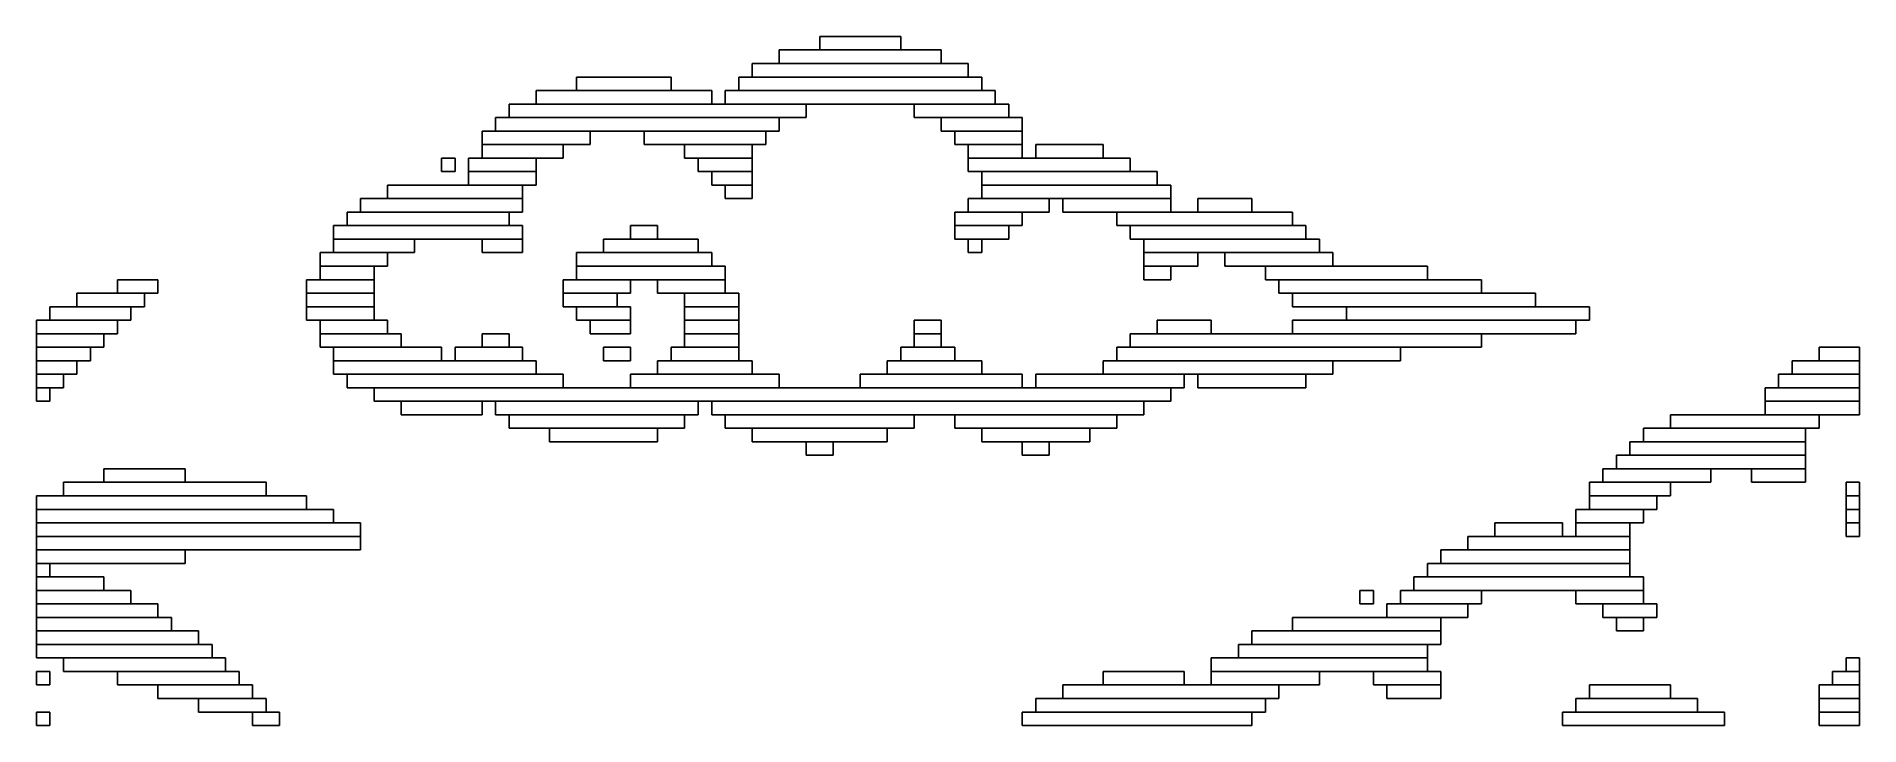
# Model space of a CAD drawing. Extents: x 444 to 579, y 477 to 528.
import ezdxf

# ---------------------------------------------------------------- set-up
doc = ezdxf.new("R2010")
doc.units = 0

msp = doc.modelspace()

# ---------------------------------------------------------------- linework, layer by layer
for p, q in [((502, 528), (508, 528)), ((502, 527), (502, 528)), ((508, 528), (508, 527)), ((499, 527), (511, 527)), ((499, 526), (499, 527)), ((508, 527), (502, 527)), ((511, 527), (511, 526)), ((497, 526), (513, 526)), ((497, 525), (497, 526)), ((511, 526), (499, 526)), ((513, 526), (513, 525)), ((481, 524), (494, 524)), ((481, 523), (481, 524)), ((484, 525), (491, 525)), ((484, 524), (484, 525)), ((491, 524), (484, 524)), ((491, 525), (491, 524)), ((494, 524), (494, 523)), ((495, 524), (515, 524)), ((495, 523), (495, 524)), ((496, 525), (514, 525)), ((496, 524), (496, 525)), ((514, 524), (496, 524)), ((513, 525), (497, 525)), ((514, 525), (514, 524)), ((515, 524), (515, 523)), ((479, 523), (501, 523)), ((479, 522), (479, 523)), ((494, 523), (481, 523)), ((515, 523), (495, 523)), ((501, 523), (501, 522)), ((509, 523), (516, 523)), ((509, 522), (509, 523)), ((516, 523), (516, 522)), ((478, 522), (499, 522)), ((478, 521), (478, 522)), ((501, 522), (479, 522)), ((499, 522), (499, 521)), ((516, 522), (509, 522)), ((511, 522), (517, 522)), ((511, 521), (511, 522)), ((517, 522), (517, 521)), ((477, 521), (485, 521)), ((477, 520), (477, 521)), ((485, 520), (477, 520)), ((477, 520), (483, 520)), ((477, 519), (477, 520)), ((499, 521), (478, 521)), ((483, 520), (483, 519)), ((485, 521), (485, 520)), ((489, 521), (498, 521)), ((489, 520), (489, 521)), ((498, 520), (489, 520)), ((492, 520), (497, 520)), ((492, 519), (492, 520)), ((497, 520), (497, 519)), ((498, 521), (498, 520)), ((517, 521), (511, 521)), ((512, 521), (517, 521)), ((512, 520), (512, 521)), ((517, 520), (512, 520)), ((513, 520), (517, 520)), ((513, 519), (513, 520)), ((517, 521), (517, 520)), ((517, 520), (517, 519)), ((518, 520), (523, 520)), ((518, 519), (518, 520)), ((523, 520), (523, 519)), ((474, 519), (475, 519)), ((474, 518), (474, 519)), ((475, 519), (475, 518)), ((476, 519), (481, 519)), ((476, 518), (476, 519)), ((483, 519), (477, 519)), ((481, 519), (481, 518)), ((497, 519), (492, 519)), ((493, 519), (497, 519)), ((493, 518), (493, 519)), ((497, 519), (497, 518)), ((517, 519), (513, 519)), ((513, 519), (525, 519)), ((513, 518), (513, 519)), ((523, 519), (518, 519)), ((525, 519), (525, 518)), ((475, 518), (474, 518)), ((481, 518), (476, 518)), ((476, 518), (481, 518)), ((476, 517), (476, 518)), ((481, 518), (481, 517)), ((497, 518), (493, 518)), ((494, 518), (497, 518)), ((494, 517), (494, 518)), ((497, 518), (497, 517)), ((525, 518), (513, 518)), ((514, 518), (527, 518)), ((514, 517), (514, 518)), ((527, 518), (527, 517)), ((468, 516), (480, 516)), ((468, 515), (468, 516)), ((470, 517), (480, 517)), ((470, 516), (470, 517)), ((480, 516), (470, 516)), ((481, 517), (476, 517)), ((480, 517), (480, 516)), ((480, 516), (480, 515)), ((497, 517), (494, 517)), ((495, 517), (497, 517)), ((495, 516), (495, 517)), ((497, 516), (495, 516)), ((497, 517), (497, 516)), ((513, 516), (519, 516)), ((513, 515), (513, 516)), ((527, 517), (514, 517)), ((514, 517), (528, 517)), ((514, 516), (514, 517)), ((528, 516), (514, 516)), ((519, 516), (519, 515)), ((520, 516), (528, 516)), ((520, 515), (520, 516)), ((528, 517), (528, 516)), ((528, 516), (528, 515)), ((530, 516), (534, 516)), ((530, 515), (530, 516)), ((534, 516), (534, 515)), ((467, 515), (479, 515)), ((467, 514), (467, 515)), ((480, 515), (468, 515)), ((479, 515), (479, 514)), ((512, 515), (517, 515)), ((512, 514), (512, 515)), ((519, 515), (513, 515)), ((517, 515), (517, 514)), ((528, 515), (520, 515)), ((524, 515), (537, 515)), ((524, 514), (524, 515)), ((534, 515), (530, 515)), ((537, 515), (537, 514)), ((466, 514), (480, 514)), ((466, 513), (466, 514)), ((480, 513), (466, 513)), ((466, 513), (472, 513)), ((466, 512), (466, 513)), ((479, 514), (467, 514)), ((472, 513), (472, 512)), ((477, 513), (480, 513)), ((477, 512), (477, 513)), ((480, 514), (480, 513)), ((480, 513), (480, 512)), ((486, 513), (493, 513)), ((486, 512), (486, 513)), ((488, 514), (490, 514)), ((488, 513), (488, 514)), ((490, 513), (488, 513)), ((490, 514), (490, 513)), ((493, 513), (493, 512)), ((517, 514), (512, 514)), ((512, 514), (516, 514)), ((512, 513), (512, 514)), ((516, 513), (512, 513)), ((513, 513), (514, 513)), ((513, 512), (513, 513)), ((514, 513), (514, 512)), ((516, 514), (516, 513)), ((537, 514), (524, 514)), ((525, 514), (538, 514)), ((525, 513), (525, 514)), ((538, 513), (525, 513)), ((526, 513), (539, 513)), ((526, 512), (526, 513)), ((538, 514), (538, 513)), ((539, 513), (539, 512)), ((465, 512), (470, 512)), ((465, 511), (465, 512)), ((472, 512), (466, 512)), ((470, 512), (470, 511)), ((480, 512), (477, 512)), ((484, 512), (494, 512)), ((484, 511), (484, 512)), ((493, 512), (486, 512)), ((494, 512), (494, 511)), ((514, 512), (513, 512)), ((539, 512), (526, 512)), ((526, 512), (530, 512)), ((526, 511), (526, 512)), ((530, 512), (530, 511)), ((532, 512), (540, 512)), ((532, 511), (532, 512)), ((540, 512), (540, 511)), ((470, 511), (465, 511)), ((465, 511), (469, 511)), ((465, 510), (465, 511)), ((469, 511), (469, 510)), ((494, 511), (484, 511)), ((484, 511), (495, 511)), ((484, 510), (484, 511)), ((495, 511), (495, 510)), ((530, 511), (526, 511)), ((526, 511), (528, 511)), ((526, 510), (526, 511)), ((528, 511), (528, 510)), ((540, 511), (532, 511)), ((535, 511), (547, 511)), ((535, 510), (535, 511)), ((547, 511), (547, 510)), ((447, 509), (452, 509)), ((447, 508), (447, 509)), ((450, 510), (453, 510)), ((450, 509), (450, 510)), ((453, 509), (450, 509)), ((452, 509), (452, 508)), ((453, 510), (453, 509)), ((464, 510), (469, 510)), ((464, 509), (464, 510)), ((469, 509), (464, 509)), ((464, 509), (469, 509)), ((464, 508), (464, 509)), ((469, 510), (465, 510)), ((469, 510), (469, 509)), ((469, 509), (469, 508)), ((483, 510), (488, 510)), ((483, 509), (483, 510)), ((488, 509), (483, 509)), ((483, 509), (487, 509)), ((483, 508), (483, 509)), ((495, 510), (484, 510)), ((487, 509), (487, 508)), ((488, 510), (488, 509)), ((490, 510), (495, 510)), ((490, 509), (490, 510)), ((495, 509), (490, 509)), ((492, 509), (496, 509)), ((492, 508), (492, 509)), ((495, 510), (495, 509)), ((496, 509), (496, 508)), ((528, 510), (526, 510)), ((547, 510), (535, 510)), ((536, 510), (551, 510)), ((536, 509), (536, 510)), ((551, 509), (536, 509)), ((537, 509), (555, 509)), ((537, 508), (537, 509)), ((551, 510), (551, 509)), ((555, 509), (555, 508)), ((445, 508), (451, 508)), ((445, 507), (445, 508)), ((452, 508), (447, 508)), ((451, 508), (451, 507)), ((469, 508), (464, 508)), ((464, 508), (469, 508)), ((464, 507), (464, 508)), ((469, 508), (469, 507)), ((487, 508), (483, 508)), ((484, 508), (488, 508)), ((484, 507), (484, 508)), ((488, 508), (488, 507)), ((496, 508), (492, 508)), ((492, 508), (496, 508)), ((492, 507), (492, 508)), ((496, 508), (496, 507)), ((555, 508), (537, 508)), ((541, 508), (559, 508)), ((541, 507), (541, 508)), ((559, 508), (559, 507)), ((444, 507), (450, 507)), ((444, 506), (444, 507)), ((451, 507), (445, 507)), ((450, 507), (450, 506)), ((469, 507), (464, 507)), ((465, 507), (470, 507)), ((465, 506), (465, 507)), ((470, 507), (470, 506)), ((488, 507), (484, 507)), ((485, 507), (488, 507)), ((485, 506), (485, 507)), ((488, 507), (488, 506)), ((496, 507), (492, 507)), ((492, 507), (496, 507)), ((492, 506), (492, 507)), ((496, 507), (496, 506)), ((509, 507), (511, 507)), ((509, 506), (509, 507)), ((511, 507), (511, 506)), ((527, 507), (531, 507)), ((527, 506), (527, 507)), ((531, 507), (531, 506)), ((537, 507), (558, 507)), ((537, 506), (537, 507)), ((559, 507), (541, 507)), ((558, 507), (558, 506)), ((450, 506), (444, 506)), ((444, 506), (449, 506)), ((444, 505), (444, 506)), ((449, 505), (444, 505)), ((444, 505), (448, 505)), ((444, 504), (444, 505)), ((448, 505), (448, 504)), ((449, 506), (449, 505)), ((470, 506), (465, 506)), ((465, 506), (471, 506)), ((465, 505), (465, 506)), ((471, 505), (465, 505)), ((466, 505), (474, 505)), ((466, 504), (466, 505)), ((471, 506), (471, 505)), ((474, 505), (474, 504)), ((475, 505), (480, 505)), ((475, 504), (475, 505)), ((477, 506), (479, 506)), ((477, 505), (477, 506)), ((479, 505), (477, 505)), ((479, 506), (479, 505)), ((480, 505), (480, 504)), ((488, 506), (485, 506)), ((486, 505), (488, 505)), ((486, 504), (486, 505)), ((488, 505), (488, 504)), ((491, 505), (496, 505)), ((491, 504), (491, 505)), ((496, 506), (492, 506)), ((492, 506), (496, 506)), ((492, 505), (492, 506)), ((496, 505), (492, 505)), ((496, 506), (496, 505)), ((496, 505), (496, 504)), ((508, 505), (512, 505)), ((508, 504), (508, 505)), ((511, 506), (509, 506)), ((509, 506), (511, 506)), ((509, 505), (509, 506)), ((511, 505), (509, 505)), ((511, 506), (511, 505)), ((512, 505), (512, 504)), ((524, 505), (545, 505)), ((524, 504), (524, 505)), ((525, 506), (551, 506)), ((525, 505), (525, 506)), ((551, 505), (525, 505)), ((531, 506), (527, 506)), ((558, 506), (537, 506)), ((545, 505), (545, 504)), ((551, 506), (551, 505)), ((576, 505), (579, 505)), ((576, 504), (576, 505)), ((579, 505), (579, 504)), ((448, 504), (444, 504)), ((444, 504), (447, 504)), ((444, 503), (444, 504)), ((447, 504), (447, 503)), ((474, 504), (466, 504)), ((466, 504), (481, 504)), ((466, 503), (466, 504)), ((480, 504), (475, 504)), ((481, 504), (481, 503)), ((488, 504), (486, 504)), ((490, 504), (497, 504)), ((490, 503), (490, 504)), ((496, 504), (491, 504)), ((497, 504), (497, 503)), ((507, 504), (514, 504)), ((507, 503), (507, 504)), ((512, 504), (508, 504)), ((514, 504), (514, 503)), ((523, 504), (540, 504)), ((523, 503), (523, 504)), ((545, 504), (524, 504)), ((540, 504), (540, 503)), ((574, 504), (579, 504)), ((574, 503), (574, 504)), ((579, 504), (576, 504)), ((579, 504), (579, 503)), ((447, 503), (444, 503)), ((444, 503), (446, 503)), ((444, 502), (444, 503)), ((446, 503), (446, 502)), ((481, 503), (466, 503)), ((467, 503), (483, 503)), ((467, 502), (467, 503)), ((483, 503), (483, 502)), ((488, 503), (499, 503)), ((488, 502), (488, 503)), ((497, 503), (490, 503)), ((499, 503), (499, 502)), ((505, 503), (517, 503)), ((505, 502), (505, 503)), ((514, 503), (507, 503)), ((517, 503), (517, 502)), ((518, 503), (529, 503)), ((518, 502), (518, 503)), ((540, 503), (523, 503)), ((529, 503), (529, 502)), ((530, 503), (538, 503)), ((530, 502), (530, 503)), ((538, 503), (538, 502)), ((573, 503), (579, 503)), ((573, 502), (573, 503)), ((579, 503), (574, 503)), ((579, 503), (579, 502)), ((446, 502), (444, 502)), ((444, 502), (445, 502)), ((444, 501), (444, 502)), ((445, 501), (444, 501)), ((445, 502), (445, 501)), ((483, 502), (467, 502)), ((469, 502), (528, 502)), ((469, 501), (469, 502)), ((528, 501), (469, 501)), ((471, 501), (477, 501)), ((471, 500), (471, 501)), ((477, 501), (477, 500)), ((478, 501), (493, 501)), ((478, 500), (478, 501)), ((499, 502), (488, 502)), ((493, 501), (493, 500)), ((494, 501), (526, 501)), ((494, 500), (494, 501)), ((517, 502), (505, 502)), ((529, 502), (518, 502)), ((526, 501), (526, 500)), ((528, 502), (528, 501)), ((538, 502), (530, 502)), ((572, 502), (579, 502)), ((572, 501), (572, 502)), ((579, 501), (572, 501)), ((572, 501), (579, 501)), ((572, 500), (572, 501)), ((579, 502), (573, 502)), ((579, 502), (579, 501)), ((579, 501), (579, 500)), ((477, 500), (471, 500)), ((493, 500), (478, 500)), ((479, 500), (492, 500)), ((479, 499), (479, 500)), ((492, 500), (492, 499)), ((526, 500), (494, 500)), ((495, 500), (509, 500)), ((495, 499), (495, 500)), ((509, 500), (509, 499)), ((512, 500), (524, 500)), ((512, 499), (512, 500)), ((524, 500), (524, 499)), ((565, 500), (576, 500)), ((565, 499), (565, 500)), ((579, 500), (572, 500)), ((576, 500), (576, 499)), ((492, 499), (479, 499)), ((482, 499), (490, 499)), ((482, 498), (482, 499)), ((490, 499), (490, 498)), ((509, 499), (495, 499)), ((497, 499), (507, 499)), ((497, 498), (497, 499)), ((507, 499), (507, 498)), ((524, 499), (512, 499)), ((514, 499), (522, 499)), ((514, 498), (514, 499)), ((522, 499), (522, 498)), ((563, 499), (575, 499)), ((563, 498), (563, 499)), ((576, 499), (565, 499)), ((575, 499), (575, 498)), ((490, 498), (482, 498)), ((507, 498), (497, 498)), ((501, 498), (503, 498)), ((501, 497), (501, 498)), ((503, 497), (501, 497)), ((503, 498), (503, 497)), ((522, 498), (514, 498)), ((517, 498), (519, 498)), ((517, 497), (517, 498)), ((519, 497), (517, 497)), ((519, 498), (519, 497)), ((561, 497), (575, 497)), ((561, 496), (561, 497)), ((562, 498), (575, 498)), ((562, 497), (562, 498)), ((575, 497), (562, 497)), ((575, 498), (563, 498)), ((575, 498), (575, 497)), ((575, 497), (575, 496)), ((449, 496), (455, 496)), ((449, 495), (449, 496)), ((455, 496), (455, 495)), ((560, 496), (568, 496)), ((560, 495), (560, 496)), ((575, 496), (561, 496)), ((568, 496), (568, 495)), ((571, 496), (575, 496)), ((571, 495), (571, 496)), ((575, 496), (575, 495)), ((446, 495), (461, 495)), ((446, 494), (446, 495)), ((455, 495), (449, 495)), ((461, 495), (461, 494)), ((559, 495), (565, 495)), ((559, 494), (559, 495)), ((568, 495), (560, 495)), ((565, 495), (565, 494)), ((575, 495), (571, 495)), ((578, 495), (579, 495)), ((578, 494), (578, 495)), ((579, 495), (579, 494)), ((444, 494), (464, 494)), ((444, 493), (444, 494)), ((464, 493), (444, 493)), ((444, 493), (466, 493)), ((444, 492), (444, 493)), ((461, 494), (446, 494)), ((464, 494), (464, 493)), ((466, 493), (466, 492)), ((558, 493), (563, 493)), ((558, 492), (558, 493)), ((565, 494), (559, 494)), ((559, 494), (564, 494)), ((559, 493), (559, 494)), ((564, 493), (559, 493)), ((563, 493), (563, 492)), ((564, 494), (564, 493)), ((579, 494), (578, 494)), ((578, 494), (579, 494)), ((578, 493), (578, 494)), ((579, 493), (578, 493)), ((578, 493), (579, 493)), ((578, 492), (578, 493)), ((579, 494), (579, 493)), ((579, 493), (579, 492)), ((466, 492), (444, 492)), ((444, 492), (468, 492)), ((444, 491), (444, 492)), ((468, 492), (468, 491)), ((552, 492), (557, 492)), ((552, 491), (552, 492)), ((557, 492), (557, 491)), ((563, 492), (558, 492)), ((558, 492), (562, 492)), ((558, 491), (558, 492)), ((562, 492), (562, 491)), ((579, 492), (578, 492)), ((578, 492), (579, 492)), ((578, 491), (578, 492)), ((579, 492), (579, 491)), ((468, 491), (444, 491)), ((444, 491), (468, 491)), ((444, 490), (444, 491)), ((468, 491), (468, 490)), ((550, 491), (562, 491)), ((550, 490), (550, 491)), ((557, 491), (552, 491)), ((562, 491), (558, 491)), ((562, 491), (562, 490)), ((579, 491), (578, 491)), ((468, 490), (444, 490)), ((444, 490), (455, 490)), ((444, 489), (444, 490)), ((455, 489), (444, 489)), ((444, 489), (445, 489)), ((444, 488), (444, 489)), ((445, 489), (445, 488)), ((455, 490), (455, 489)), ((547, 489), (562, 489)), ((547, 488), (547, 489)), ((548, 490), (562, 490)), ((548, 489), (548, 490)), ((562, 489), (548, 489)), ((562, 490), (550, 490)), ((562, 490), (562, 489)), ((562, 489), (562, 488)), ((445, 488), (444, 488)), ((444, 488), (449, 488)), ((444, 487), (444, 488)), ((449, 488), (449, 487)), ((546, 488), (563, 488)), ((546, 487), (546, 488)), ((562, 488), (547, 488)), ((563, 488), (563, 487)), ((449, 487), (444, 487)), ((444, 487), (451, 487)), ((444, 486), (444, 487)), ((451, 486), (444, 486)), ((444, 486), (453, 486)), ((444, 485), (444, 486)), ((451, 487), (451, 486)), ((453, 486), (453, 485)), ((542, 487), (543, 487)), ((542, 486), (542, 487)), ((543, 486), (542, 486)), ((543, 487), (543, 486)), ((544, 486), (550, 486)), ((544, 485), (544, 486)), ((545, 487), (551, 487)), ((545, 486), (545, 487)), ((551, 486), (545, 486)), ((563, 487), (546, 487)), ((550, 486), (550, 485)), ((551, 487), (551, 486)), ((558, 487), (563, 487)), ((558, 486), (558, 487)), ((563, 486), (558, 486)), ((560, 486), (564, 486)), ((560, 485), (560, 486)), ((563, 487), (563, 486)), ((564, 486), (564, 485)), ((453, 485), (444, 485)), ((444, 485), (454, 485)), ((444, 484), (444, 485)), ((454, 485), (454, 484)), ((537, 485), (548, 485)), ((537, 484), (537, 485)), ((550, 485), (544, 485)), ((548, 485), (548, 484)), ((564, 485), (560, 485)), ((561, 485), (563, 485)), ((561, 484), (561, 485)), ((563, 485), (563, 484)), ((454, 484), (444, 484)), ((444, 484), (456, 484)), ((444, 483), (444, 484)), ((456, 484), (456, 483)), ((534, 484), (548, 484)), ((534, 483), (534, 484)), ((548, 484), (537, 484)), ((548, 484), (548, 483)), ((563, 484), (561, 484)), ((456, 483), (444, 483)), ((444, 483), (457, 483)), ((444, 482), (444, 483)), ((457, 482), (444, 482)), ((446, 482), (458, 482)), ((446, 481), (446, 482)), ((457, 483), (457, 482)), ((458, 482), (458, 481)), ((531, 482), (547, 482)), ((531, 481), (531, 482)), ((533, 483), (547, 483)), ((533, 482), (533, 483)), ((547, 482), (533, 482)), ((548, 483), (534, 483)), ((547, 483), (547, 482)), ((547, 482), (547, 481)), ((578, 482), (579, 482)), ((578, 481), (578, 482)), ((579, 482), (579, 481)), ((444, 481), (445, 481)), ((444, 480), (444, 481)), ((445, 481), (445, 480)), ((458, 481), (446, 481)), ((450, 481), (459, 481)), ((450, 480), (450, 481)), ((459, 481), (459, 480)), ((523, 481), (529, 481)), ((523, 480), (523, 481)), ((529, 481), (529, 480)), ((547, 481), (531, 481)), ((531, 481), (539, 481)), ((531, 480), (531, 481)), ((539, 481), (539, 480)), ((543, 481), (548, 481)), ((543, 480), (543, 481)), ((548, 481), (548, 480)), ((577, 481), (579, 481)), ((577, 480), (577, 481)), ((579, 481), (578, 481)), ((579, 481), (579, 480)), ((445, 480), (444, 480)), ((459, 480), (450, 480)), ((453, 480), (460, 480)), ((453, 479), (453, 480)), ((460, 480), (460, 479)), ((520, 480), (536, 480)), ((520, 479), (520, 480)), ((529, 480), (523, 480)), ((539, 480), (531, 480)), ((536, 480), (536, 479)), ((548, 480), (543, 480)), ((544, 480), (548, 480)), ((544, 479), (544, 480)), ((548, 480), (548, 479)), ((559, 480), (565, 480)), ((559, 479), (559, 480)), ((565, 480), (565, 479)), ((576, 480), (579, 480)), ((576, 479), (576, 480)), ((579, 480), (577, 480)), ((579, 480), (579, 479)), ((444, 478), (445, 478)), ((444, 477), (444, 478)), ((445, 478), (445, 477)), ((460, 479), (453, 479)), ((456, 479), (461, 479)), ((456, 478), (456, 479)), ((461, 478), (456, 478)), ((460, 478), (462, 478)), ((460, 477), (460, 478)), ((461, 479), (461, 478)), ((462, 478), (462, 477)), ((517, 478), (534, 478)), ((517, 477), (517, 478)), ((518, 479), (535, 479)), ((518, 478), (518, 479)), ((535, 478), (518, 478)), ((536, 479), (520, 479)), ((534, 478), (534, 477)), ((535, 479), (535, 478)), ((548, 479), (544, 479)), ((557, 478), (569, 478)), ((557, 477), (557, 478)), ((558, 479), (567, 479)), ((558, 478), (558, 479)), ((567, 478), (558, 478)), ((565, 479), (559, 479)), ((567, 479), (567, 478)), ((569, 478), (569, 477)), ((579, 479), (576, 479)), ((576, 479), (579, 479)), ((576, 478), (576, 479)), ((579, 478), (576, 478)), ((576, 478), (579, 478)), ((576, 477), (576, 478)), ((579, 479), (579, 478)), ((579, 478), (579, 477)), ((445, 477), (444, 477)), ((462, 477), (460, 477)), ((534, 477), (517, 477)), ((569, 477), (557, 477)), ((579, 477), (576, 477))]:
    msp.add_line(p, q)

doc.saveas('drawing.dxf')
